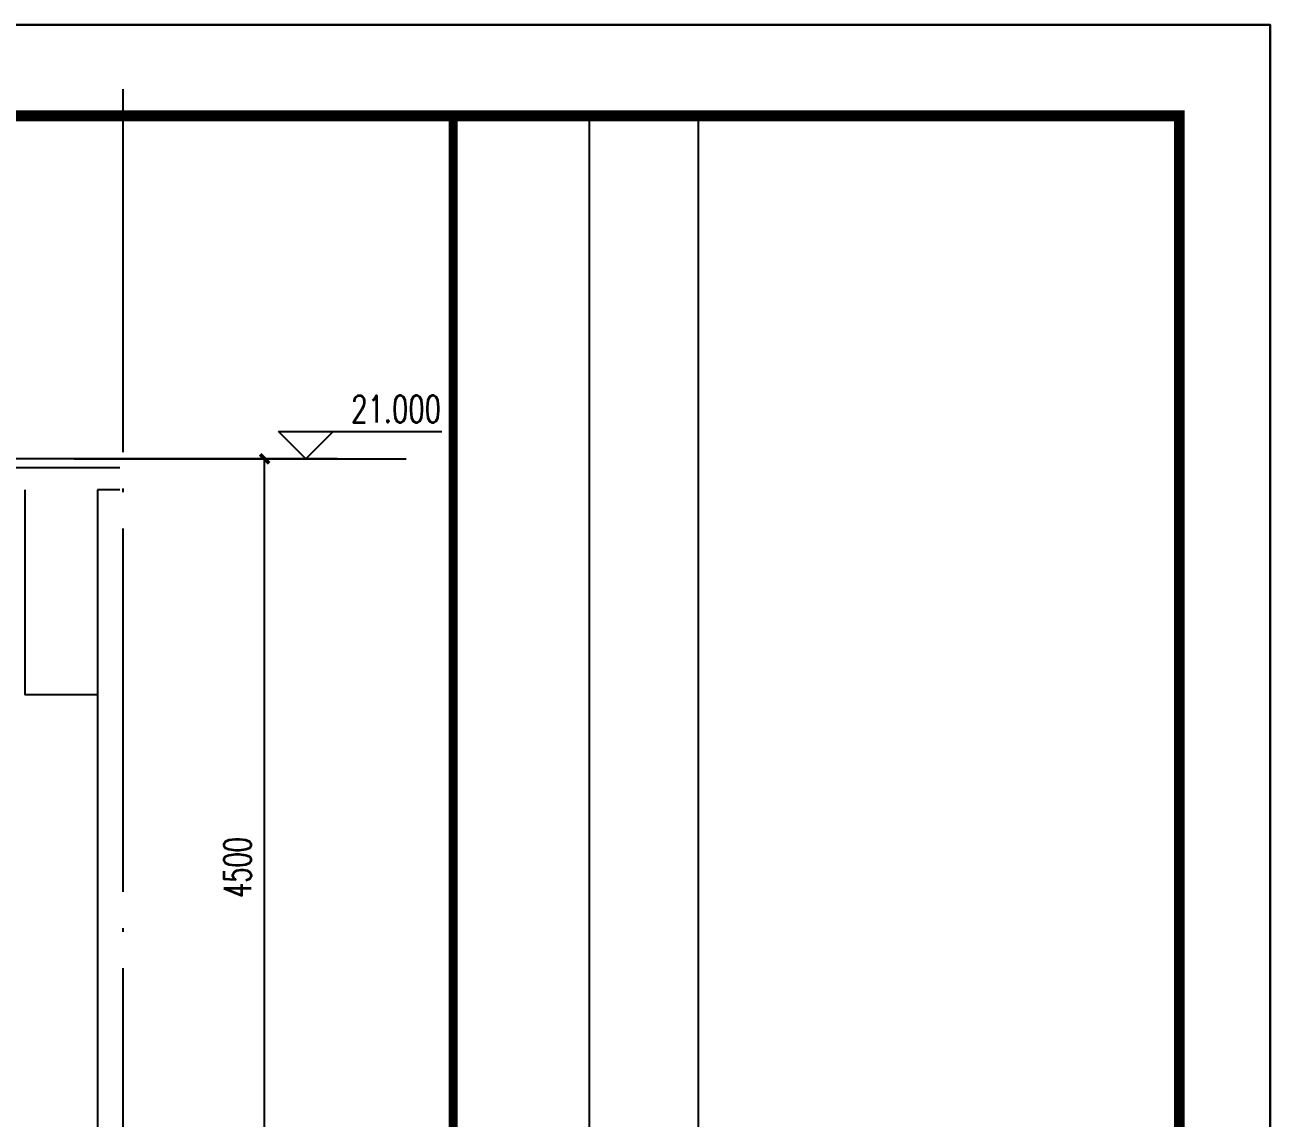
# Model space of a CAD drawing. Extents: x 239268 to 489116, y -316056 to -246175.
# Drawn here: x 454173 to 461032, y -287320 to -281302 of the extents above; entities that cross this region are included whole.
import ezdxf

# ---------------------------------------------------------------- set-up
doc = ezdxf.new("R2010")
doc.units = 0
doc.header["$LTSCALE"] = 1000
doc.header["$MEASUREMENT"] = 0
doc.linetypes.add('DOTE', pattern=[2.42, 2, -0.2, 0.02, -0.2])
doc.layers.get('0').update_dxf_attribs({"linetype": 'CONTINUOUS'})
doc.layers.get('Defpoints').update_dxf_attribs({"color": 6, "linetype": 'CONTINUOUS'})
for name, color, linetype in [('3-liang-s', 120, 'CONTINUOUS'), ('A-墙线', 2, 'CONTINUOUS'), ('DIM_ELEV', 3, 'CONTINUOUS'), ('DOTE', 26, 'DOTE'), ('PUB_DIM', 3, 'CONTINUOUS'), ('PUB_TEXT', 7, 'CONTINUOUS'), ('WALL', 2, 'CONTINUOUS'), ('图框', 85, 'CONTINUOUS')]:
    doc.layers.add(name, color=color, linetype=linetype)
doc.styles.add('_TCH_DIM', font='SIMPLEX', dxfattribs={"bigfont": 'GBCBIG'})
doc.styles.add('DIM_FONT', font='SIMPLEX.shx', dxfattribs={"width": 0.65})
doc.dimstyles.new('DIMN50', dxfattribs={"dimscale": 0.5, "dimtxt": 300, "dimasz": 100, "dimexe": 250, "dimexo": 300, "dimgap": 150, "dimtad": 1, "dimdec": 0, "dimzin": 0, "dimdsep": 46, "dimtxsty": 'DIM_FONT', "dimblk": 'ARCHTICK', "dimcen": 0.09, "dimclrt": 7, "dimazin": 2, "dimtfac": 1, "dimtdec": 0, "dimtix": 1, "dimtmove": 2, "dimatfit": 3, "dimfxl": 0, "dimtolj": 1, "dimtzin": 0, "dimarcsym": 0})

# ---------------------------------------------------------------- blocks, each defined once
blk = doc.blocks.new('_ArchTick')
at = {"color": 0, "linetype": 'ByBlock', "const_width": 0.4}
blk.add_lwpolyline([(-0.5, -0.5), (0.5, 0.5)], dxfattribs=at)
blk = doc.blocks.new('*D424')
at = {"layer": 'Defpoints', "color": 0}
for p in [(454293.6, -283690.8), (455493.6, -283690.8), (454293.6, -288190.8)]:
    blk.add_point(p, dxfattribs=at)
at = {"layer": 'PUB_DIM', "color": 0, "lineweight": -2}
for p, q in [((454443.6, -283690.8), (455618.6, -283690.8)), ((455493.6, -288190.8), (455493.6, -283690.8)), ((454443.6, -288190.8), (455618.6, -288190.8))]:
    blk.add_line(p, q, dxfattribs=at)
at = {"layer": 'PUB_DIM', "color": 0, "lineweight": -2, "xscale": 50, "yscale": 50, "zscale": 50}
for p, rotation in [((455493.6, -283690.8), 90), ((455493.6, -288190.8), 270)]:
    blk.add_blockref('_ArchTick', p, dxfattribs=dict(at, rotation=rotation))
at = {"layer": 'PUB_DIM', "color": 7, "insert": (455343.6, -285940.8), "char_height": 150, "attachment_point": 5, "rotation": 90, "style": 'DIM_FONT'}
blk.add_mtext('\\A1;4500', dxfattribs=at)
blk = doc.blocks.new('TJAD_TK_A1')
for p, q in [((1266.38, 940.45), (1266.38, 767.45)), ((1278.38, 940.45), (1278.38, 767.45))]:
    blk.add_line(p, q)
at = {"const_width": 1}
blk.add_lwpolyline([(1251.38, 940.45), (1251.38, 366.45)], dxfattribs=at)
at = {"layer": '图框'}
for p, q in [((1341.38, 950.45), (500.38, 950.45)), ((1341.38, 356.45), (1341.38, 950.45))]:
    blk.add_line(p, q, dxfattribs=at)
at = {"layer": '图框', "const_width": 1.2}
blk.add_lwpolyline([(1331.38, 940.45), (525.38, 940.45), (525.38, 366.45), (1331.38, 366.45)], close=True, dxfattribs=at)

msp = doc.modelspace()

# ---------------------------------------------------------------- linework, layer by layer
at = {"layer": '3-liang-s'}
msp.add_line((454572.9, -284990.8), (454572.9, -288240.8), dxfattribs=at)
at = {"layer": 'A-墙线'}
for p, q in [((454172.9, -283860.8), (454172.9, -284990.8)), ((454572.9, -283860.8), (454572.9, -284990.8))]:
    msp.add_line(p, q, dxfattribs=at)
at = {"layer": 'DIM_ELEV'}
for p, q in [((455720.3, -283690.8), (455570.3, -283540.8)), ((455570.3, -283540.8), (456470.3, -283540.8)), ((455720.3, -283690.8), (455870.3, -283540.8)), ((455261.2, -283690.8), (456272.2, -283690.8))]:
    msp.add_line(p, q, dxfattribs=at)
at = {"layer": 'DOTE'}
for p, q in [((454713.1, -281654.9), (454713.1, -307295.6)), ((455895.6, -283690.8), (443194.9, -283690.8))]:
    msp.add_line(p, q, dxfattribs=at)
at = {"layer": 'WALL'}
for p, q in [((454695.6, -283740.8), (443823, -283740.8)), ((454695.6, -283860.8), (454572.9, -283860.8)), ((454572.9, -284990.8), (454172.9, -284990.8))]:
    msp.add_line(p, q, dxfattribs=at)
at = {"layer": '图框'}
msp.add_lwpolyline([(418981.9, -281301.7), (461031.9, -281301.7), (461031.9, -311001.7), (418981.9, -311001.7)], close=True, dxfattribs=at)

# ---------------------------------------------------------------- block references
at = {"layer": '图框', "xscale": 50, "yscale": 50, "zscale": 50}
msp.add_blockref('TJAD_TK_A1', (393962.9, -328824.2), dxfattribs=at)

# ---------------------------------------------------------------- texts
at = {"layer": 'PUB_TEXT', "style": '_TCH_DIM', "width": 0.705882}
msp.add_text('21.000', height=148.75, dxfattribs=at).set_placement((455970.3, -283490.8))

# ---------------------------------------------------------------- dimensions: what is measured, and where the dimension line sits
at = {"layer": 'PUB_DIM'}
dim = msp.add_aligned_dim(p1=(454293.6, -288190.8), p2=(454293.6, -283690.8), distance=-1200, dimstyle='DIMN50', dxfattribs=at)
dim.commit()
dim.dimension.update_dxf_attribs({"geometry": '*D424', "text_midpoint": (455343.6, -285940.8)})

doc.saveas('drawing.dxf')
